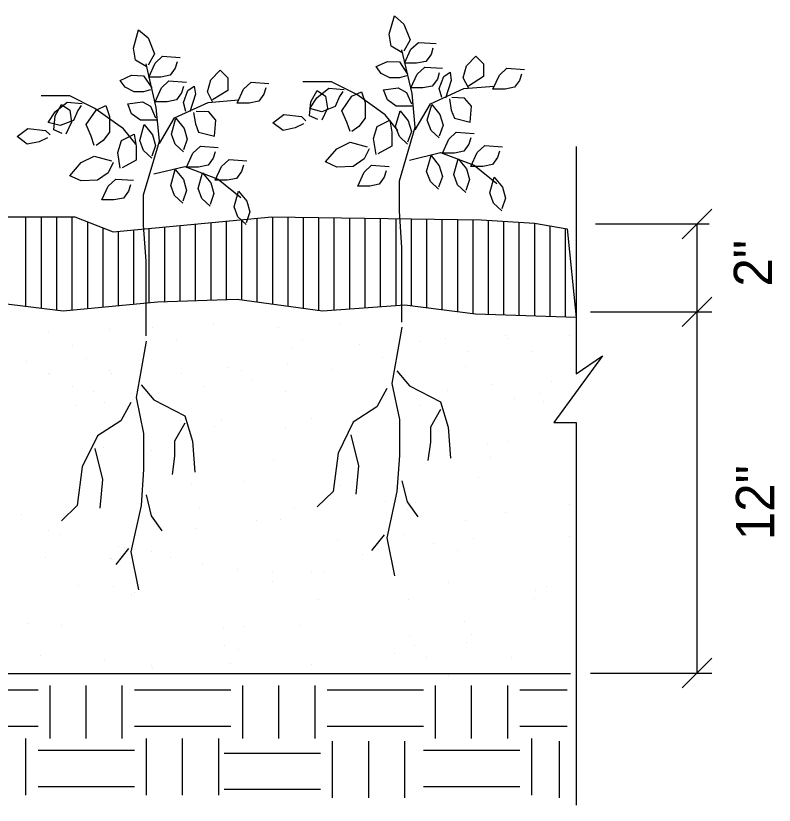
# Model space of a CAD drawing. Extents: x 10098.8 to 10186.2, y 10015.6 to 10049.1.
# Drawn here: x 10128.34 to 10142.2, y 10032.12 to 10046.54 of the extents above; entities that cross this region are included whole.
import ezdxf

# ---------------------------------------------------------------- set-up
doc = ezdxf.new("R2010")
doc.units = 0
for name, color, linetype in [('Default', 7, 'Continuous'), ('G-DETL-LINE', 7, 'Continuous'), ('G-DETL-OTLN', 7, 'Continuous'), ('G-DETL-PATT', 7, 'Continuous'), ('G-DETL-TEXT', 7, 'Continuous')]:
    doc.layers.add(name, color=color, linetype=linetype)

msp = doc.modelspace()

# ---------------------------------------------------------------- linework, layer by layer
at = {"layer": 'Default'}
for p, q in [((10141.058, 10043.008), (10140.517, 10042.467)), ((10138.932, 10042.738), (10141.009, 10042.738)), ((10141.058, 10041.403), (10140.517, 10040.862)), ((10138.843, 10041.132), (10141.058, 10041.132)), ((10140.788, 10041.132), (10140.788, 10034.533)), ((10141.058, 10034.803), (10140.517, 10034.262)), ((10138.843, 10034.533), (10141.058, 10034.533))]:
    msp.add_line(p, q, dxfattribs=at)
msp.add_lwpolyline([(10140.788, 10042.738), (10140.788, 10040.627)], dxfattribs=at)
at = {"layer": 'G-DETL-LINE'}
for points in [[(10135.399, 10045.87), (10135.202, 10045.986), (10135.168, 10046.205), (10135.26, 10046.54), (10135.433, 10046.39), (10135.549, 10046.101), (10135.433, 10045.893)], [(10130.725, 10045.616), (10130.529, 10045.731), (10130.494, 10045.951), (10130.587, 10046.286), (10130.76, 10046.136), (10130.876, 10045.847), (10130.76, 10045.639)], [(10135.965, 10045.951), (10135.93, 10045.835), (10135.838, 10045.708), (10135.664, 10045.674), (10135.445, 10045.674), (10135.56, 10045.928), (10135.699, 10046.055), (10136.022, 10046.032)], [(10135.399, 10040.946), (10135.399, 10042.31), (10135.353, 10042.969), (10135.353, 10043.524), (10135.641, 10044.506), (10135.584, 10045.119), (10135.399, 10045.916)], [(10131.291, 10045.697), (10131.257, 10045.581), (10131.164, 10045.454), (10130.991, 10045.419), (10130.772, 10045.419), (10130.887, 10045.674), (10131.026, 10045.801), (10131.349, 10045.778)], [(10136.612, 10045.223), (10136.519, 10045.408), (10136.577, 10045.627), (10136.75, 10045.801), (10136.889, 10045.662), (10136.889, 10045.431), (10136.612, 10045.257)], [(10130.725, 10040.692), (10130.725, 10042.056), (10130.679, 10042.714), (10130.679, 10043.269), (10130.968, 10044.252), (10130.91, 10044.864), (10130.725, 10045.662)], [(10135.48, 10045.442), (10135.353, 10045.408), (10135.179, 10045.408), (10135.018, 10045.489), (10134.925, 10045.616), (10135.133, 10045.708), (10135.353, 10045.697), (10135.503, 10045.477)], [(10136.08, 10045.5), (10136.046, 10045.385), (10135.953, 10045.257), (10135.78, 10045.223), (10135.56, 10045.223), (10135.676, 10045.477), (10135.815, 10045.604), (10136.138, 10045.581)], [(10130.806, 10045.188), (10130.679, 10045.153), (10130.506, 10045.153), (10130.344, 10045.234), (10130.252, 10045.361), (10130.46, 10045.454), (10130.679, 10045.442), (10130.829, 10045.223)], [(10131.938, 10044.968), (10131.846, 10045.153), (10131.904, 10045.373), (10132.077, 10045.546), (10132.216, 10045.408), (10132.216, 10045.176), (10131.938, 10045.003)], [(10136.126, 10045.049), (10136.08, 10045.211), (10136.161, 10045.431), (10136.277, 10045.512), (10136.3, 10045.361), (10136.196, 10045.038)], [(10137.582, 10045.477), (10137.547, 10045.361), (10137.455, 10045.234), (10137.282, 10045.2), (10137.062, 10045.2), (10137.178, 10045.454), (10137.316, 10045.581), (10137.64, 10045.558)], [(10131.407, 10045.246), (10131.372, 10045.13), (10131.28, 10045.003), (10131.107, 10044.968), (10130.887, 10044.968), (10131.003, 10045.223), (10131.141, 10045.35), (10131.465, 10045.327)], [(10132.909, 10045.223), (10132.874, 10045.107), (10132.782, 10044.98), (10132.608, 10044.945), (10132.389, 10044.945), (10132.504, 10045.2), (10132.643, 10045.327), (10132.966, 10045.304)], [(10135.323, 10044.442), (10135.092, 10044.731), (10134.572, 10045.101), (10134.11, 10045.332), (10133.59, 10045.332)], [(10131.453, 10044.795), (10131.407, 10044.957), (10131.488, 10045.176), (10131.603, 10045.257), (10131.626, 10045.107), (10131.522, 10044.783)], [(10133.862, 10044.645), (10133.712, 10044.714), (10133.735, 10044.968), (10133.851, 10045.176), (10134.001, 10045.072), (10134.036, 10044.853), (10133.932, 10044.633)], [(10134.318, 10045.158), (10134.26, 10045.066), (10134.179, 10044.881), (10133.937, 10044.789), (10133.717, 10044.846), (10133.844, 10045.043), (10134.064, 10045.216), (10134.341, 10045.193)], [(10135.607, 10044.887), (10135.468, 10044.887), (10135.295, 10044.887), (10135.133, 10045.003), (10135.064, 10045.188), (10135.329, 10045.223), (10135.48, 10045.142), (10135.572, 10044.934)], [(10135.641, 10044.46), (10135.919, 10044.934), (10136.531, 10045.211), (10137.085, 10045.257)], [(10130.541, 10044.188), (10130.31, 10044.476), (10129.79, 10044.846), (10129.328, 10045.078), (10128.808, 10045.078)], [(10134.452, 10044.425), (10134.394, 10044.599), (10134.301, 10044.807), (10134.486, 10045.072), (10134.659, 10045.153), (10134.729, 10044.957), (10134.729, 10044.668), (10134.613, 10044.518), (10134.486, 10044.425)], [(10136.265, 10045.026), (10136.3, 10044.818), (10136.357, 10044.668), (10136.646, 10044.599), (10136.669, 10044.887), (10136.542, 10045.038), (10136.311, 10045.049)], [(10129.536, 10044.904), (10129.478, 10044.812), (10129.397, 10044.627), (10129.155, 10044.534), (10128.935, 10044.592), (10129.062, 10044.789), (10129.282, 10044.962), (10129.559, 10044.939)], [(10129.189, 10044.39), (10129.039, 10044.46), (10129.062, 10044.714), (10129.178, 10044.922), (10129.328, 10044.818), (10129.362, 10044.599), (10129.258, 10044.379)], [(10129.778, 10044.171), (10129.721, 10044.344), (10129.628, 10044.552), (10129.813, 10044.818), (10129.986, 10044.899), (10130.056, 10044.703), (10130.056, 10044.414), (10129.94, 10044.263), (10129.813, 10044.171)], [(10130.933, 10044.633), (10130.795, 10044.633), (10130.622, 10044.633), (10130.46, 10044.749), (10130.39, 10044.934), (10130.656, 10044.968), (10130.806, 10044.887), (10130.899, 10044.679)], [(10130.968, 10044.206), (10131.245, 10044.679), (10131.857, 10044.957), (10132.412, 10045.003)], [(10136.08, 10044.31), (10135.93, 10044.448), (10135.861, 10044.633), (10135.942, 10044.922), (10136.092, 10044.737), (10136.15, 10044.541), (10136.08, 10044.344)], [(10131.592, 10044.772), (10131.626, 10044.564), (10131.684, 10044.414), (10131.973, 10044.344), (10131.996, 10044.633), (10131.869, 10044.783), (10131.638, 10044.795)], [(10133.597, 10044.564), (10133.447, 10044.494), (10133.227, 10044.448), (10133.042, 10044.587), (10133.239, 10044.737), (10133.562, 10044.703), (10133.643, 10044.622)], [(10135.503, 10044.194), (10135.353, 10044.333), (10135.283, 10044.518), (10135.364, 10044.807), (10135.514, 10044.622), (10135.572, 10044.425), (10135.503, 10044.229)], [(10131.407, 10044.055), (10131.257, 10044.194), (10131.188, 10044.379), (10131.268, 10044.668), (10131.419, 10044.483), (10131.476, 10044.286), (10131.407, 10044.09)], [(10134.925, 10044.009), (10134.879, 10044.298), (10134.948, 10044.518), (10135.179, 10044.633), (10135.214, 10044.414), (10135.214, 10044.159), (10134.96, 10044.021)], [(10128.923, 10044.31), (10128.773, 10044.24), (10128.554, 10044.194), (10128.369, 10044.333), (10128.565, 10044.483), (10128.889, 10044.448), (10128.97, 10044.367)], [(10130.829, 10043.94), (10130.679, 10044.078), (10130.61, 10044.263), (10130.691, 10044.552), (10130.841, 10044.367), (10130.899, 10044.171), (10130.829, 10043.974)], [(10130.252, 10043.755), (10130.206, 10044.044), (10130.275, 10044.263), (10130.506, 10044.379), (10130.541, 10044.159), (10130.541, 10043.905), (10130.287, 10043.766)], [(10136.658, 10044.31), (10136.623, 10044.194), (10136.531, 10044.067), (10136.357, 10044.032), (10136.138, 10044.032), (10136.253, 10044.286), (10136.392, 10044.414), (10136.716, 10044.39)], [(10131.985, 10044.055), (10131.95, 10043.94), (10131.857, 10043.813), (10131.684, 10043.778), (10131.465, 10043.778), (10131.58, 10044.032), (10131.719, 10044.159), (10132.042, 10044.136)], [(10134.798, 10044.113), (10134.706, 10043.928), (10134.509, 10043.789), (10134.209, 10043.778), (10134.001, 10043.87), (10134.209, 10044.113), (10134.452, 10044.229), (10134.763, 10044.148)], [(10137.178, 10044.067), (10137.143, 10043.951), (10137.051, 10043.824), (10136.877, 10043.789), (10136.658, 10043.789), (10136.773, 10044.044), (10136.912, 10044.171), (10137.235, 10044.148)], [(10135.537, 10043.905), (10136.103, 10044.044), (10136.716, 10043.813), (10137.131, 10043.477)], [(10130.125, 10043.859), (10130.032, 10043.674), (10129.836, 10043.535), (10129.536, 10043.524), (10129.328, 10043.616), (10129.536, 10043.859), (10129.778, 10043.974), (10130.09, 10043.893)], [(10132.504, 10043.813), (10132.47, 10043.697), (10132.377, 10043.57), (10132.204, 10043.535), (10131.985, 10043.535), (10132.1, 10043.789), (10132.239, 10043.917), (10132.562, 10043.893)], [(10136.069, 10043.373), (10135.919, 10043.512), (10135.849, 10043.697), (10135.93, 10043.986), (10136.08, 10043.801), (10136.138, 10043.604), (10136.069, 10043.408)], [(10136.565, 10043.315), (10136.415, 10043.454), (10136.346, 10043.639), (10136.427, 10043.928), (10136.577, 10043.743), (10136.635, 10043.547), (10136.565, 10043.35)], [(10130.864, 10043.651), (10131.43, 10043.789), (10132.042, 10043.558), (10132.458, 10043.223)], [(10131.395, 10043.119), (10131.245, 10043.258), (10131.176, 10043.443), (10131.257, 10043.732), (10131.407, 10043.547), (10131.465, 10043.35), (10131.395, 10043.154)], [(10135.11, 10043.708), (10135.075, 10043.593), (10134.983, 10043.466), (10134.81, 10043.431), (10134.59, 10043.431), (10134.706, 10043.685), (10134.844, 10043.813), (10135.168, 10043.789)], [(10131.892, 10043.061), (10131.742, 10043.2), (10131.673, 10043.385), (10131.754, 10043.674), (10131.904, 10043.489), (10131.961, 10043.292), (10131.892, 10043.096)], [(10137.224, 10042.98), (10137.074, 10043.119), (10137.004, 10043.304), (10137.085, 10043.593), (10137.235, 10043.408), (10137.293, 10043.211), (10137.224, 10043.015)], [(10130.437, 10043.454), (10130.402, 10043.339), (10130.31, 10043.211), (10130.136, 10043.177), (10129.917, 10043.177), (10130.032, 10043.431), (10130.171, 10043.558), (10130.494, 10043.535)], [(10132.551, 10042.726), (10132.4, 10042.865), (10132.331, 10043.05), (10132.412, 10043.339), (10132.562, 10043.154), (10132.62, 10042.957), (10132.551, 10042.761)], [(10135.399, 10040.853), (10135.306, 10040.333), (10135.214, 10039.825), (10135.353, 10039.166), (10135.353, 10038.507), (10135.306, 10037.848), (10135.121, 10037.004), (10135.26, 10036.311)], [(10130.725, 10040.599), (10130.633, 10040.079), (10130.541, 10039.57), (10130.679, 10038.912), (10130.679, 10038.253), (10130.633, 10037.594), (10130.448, 10036.75), (10130.587, 10036.056)], [(10135.306, 10040.056), (10135.537, 10039.778), (10136.103, 10039.489), (10136.242, 10039.027), (10136.288, 10038.461)], [(10130.633, 10039.802), (10130.864, 10039.524), (10131.43, 10039.235), (10131.569, 10038.773), (10131.615, 10038.206)], [(10135.121, 10039.732), (10134.937, 10039.397), (10134.509, 10039.12), (10134.232, 10038.553), (10134.14, 10037.848), (10133.851, 10037.571)], [(10130.448, 10039.478), (10130.263, 10039.143), (10129.836, 10038.865), (10129.559, 10038.299), (10129.466, 10037.594), (10129.178, 10037.316)], [(10136.103, 10039.351), (10135.919, 10039.027), (10135.919, 10038.75), (10135.872, 10038.414)], [(10131.43, 10039.096), (10131.245, 10038.773), (10131.245, 10038.495), (10131.199, 10038.16)], [(10134.463, 10038.888), (10134.602, 10038.322), (10134.555, 10037.802)], [(10129.79, 10038.634), (10129.928, 10038.068), (10129.882, 10037.548)], [(10135.399, 10038.045), (10135.491, 10037.663), (10135.687, 10037.386)], [(10130.725, 10037.79), (10130.818, 10037.409), (10131.014, 10037.131)], [(10135.075, 10037.062), (10134.844, 10036.773)], [(10130.402, 10036.808), (10130.171, 10036.519)]]:
    msp.add_lwpolyline(points, dxfattribs=at)
at = {"layer": 'G-DETL-OTLN'}
for points in [[(10138.58, 10044.153), (10138.58, 10040.003), (10139.065, 10040.327), (10138.176, 10039.113), (10138.58, 10039.113), (10138.58, 10032.12)], [(10128.184, 10042.87), (10129.42, 10042.87), (10130.125, 10042.592), (10133.024, 10042.87), (10136.848, 10042.812), (10137.818, 10042.754), (10138.419, 10042.65), (10138.58, 10041.032), (10136.744, 10041.09), (10135.45, 10041.252), (10133.948, 10041.147), (10132.389, 10041.356), (10130.933, 10041.309), (10129.212, 10041.147), (10127.48, 10041.356)], [(10115.316, 10034.524), (10138.476, 10034.524)]]:
    msp.add_lwpolyline(points, dxfattribs=at)
at = {"layer": 'G-DETL-PATT'}
for p, q in [((10128.53, 10041.229), (10128.53, 10042.87)), ((10128.812, 10041.196), (10128.812, 10042.87)), ((10129.093, 10041.162), (10129.093, 10042.87)), ((10129.375, 10041.163), (10129.375, 10042.87)), ((10133.037, 10041.269), (10133.037, 10042.87)), ((10133.318, 10041.232), (10133.318, 10042.865)), ((10133.6, 10041.194), (10133.6, 10042.861)), ((10133.882, 10041.156), (10133.882, 10042.857)), ((10129.657, 10041.189), (10129.657, 10042.777)), ((10131.628, 10041.331), (10131.628, 10042.736)), ((10131.91, 10041.34), (10131.91, 10042.763)), ((10132.192, 10041.349), (10132.192, 10042.79)), ((10132.473, 10041.344), (10132.473, 10042.817)), ((10132.755, 10041.307), (10132.755, 10042.844)), ((10134.163, 10041.162), (10134.163, 10042.853)), ((10134.445, 10041.182), (10134.445, 10042.848)), ((10134.727, 10041.201), (10134.727, 10042.844)), ((10135.008, 10041.221), (10135.008, 10042.84)), ((10135.29, 10041.24), (10135.29, 10042.836)), ((10135.572, 10041.236), (10135.572, 10042.831)), ((10135.853, 10041.201), (10135.853, 10042.827)), ((10136.135, 10041.166), (10136.135, 10042.823)), ((10136.417, 10041.131), (10136.417, 10042.818)), ((10136.698, 10041.095), (10136.698, 10042.814)), ((10136.98, 10041.082), (10136.98, 10042.804)), ((10137.262, 10041.073), (10137.262, 10042.787)), ((10137.543, 10041.065), (10137.543, 10042.771)), ((10137.825, 10041.056), (10137.825, 10042.753)), ((10129.938, 10041.216), (10129.938, 10042.666)), ((10130.22, 10041.242), (10130.22, 10042.601)), ((10130.502, 10041.269), (10130.502, 10042.628)), ((10130.783, 10041.295), (10130.783, 10042.655)), ((10131.065, 10041.314), (10131.065, 10042.682)), ((10131.347, 10041.322), (10131.347, 10042.709)), ((10138.107, 10041.047), (10138.107, 10042.704)), ((10138.388, 10041.038), (10138.388, 10042.655)), ((10130.841, 10040.85), (10130.841, 10040.85)), ((10131.947, 10040.904), (10131.947, 10040.904)), ((10133.148, 10040.85), (10133.148, 10040.85)), ((10134.255, 10040.904), (10134.255, 10040.904)), ((10128.949, 10040.751), (10128.949, 10040.751)), ((10130.056, 10040.805), (10130.056, 10040.805)), ((10137.295, 10040.696), (10137.295, 10040.696)), ((10138.453, 10040.696), (10138.453, 10040.696)), ((10131.275, 10040.609), (10131.275, 10040.609)), ((10133.582, 10040.609), (10133.582, 10040.609)), ((10135.72, 10040.587), (10135.72, 10040.587)), ((10136.188, 10040.642), (10136.188, 10040.642)), ((10137.347, 10040.642), (10137.347, 10040.642)), ((10129.383, 10040.51), (10129.383, 10040.51)), ((10133.392, 10040.476), (10133.392, 10040.476)), ((10134.614, 10040.533), (10134.614, 10040.533)), ((10129.64, 10040.28), (10129.64, 10040.28)), ((10135.048, 10040.291), (10135.048, 10040.291)), ((10136.622, 10040.4), (10136.622, 10040.4)), ((10137.781, 10040.4), (10137.781, 10040.4)), ((10128.533, 10040.226), (10128.533, 10040.226)), ((10132.207, 10040.117), (10132.207, 10040.117)), ((10133.314, 10040.171), (10133.314, 10040.171)), ((10136.565, 10040.14), (10136.565, 10040.14)), ((10128.949, 10040.008), (10128.949, 10040.008)), ((10128.967, 10039.984), (10128.967, 10039.984)), ((10130.056, 10040.062), (10130.056, 10040.062)), ((10130.088, 10039.999), (10130.088, 10039.999)), ((10131.366, 10040.008), (10131.366, 10040.008)), ((10132.472, 10040.062), (10132.472, 10040.062)), ((10134.111, 10040.081), (10134.111, 10040.081)), ((10132.641, 10039.875), (10132.641, 10039.875)), ((10138.137, 10039.854), (10138.137, 10039.854)), ((10129.383, 10039.766), (10129.383, 10039.766)), ((10131.8, 10039.766), (10131.8, 10039.766)), ((10133.277, 10039.684), (10133.277, 10039.684)), ((10136.229, 10039.699), (10136.229, 10039.699)), ((10137.03, 10039.8), (10137.03, 10039.8)), ((10129.761, 10039.68), (10129.761, 10039.68)), ((10130.456, 10039.648), (10130.456, 10039.648)), ((10130.819, 10039.576), (10130.819, 10039.576)), ((10137.464, 10039.558), (10137.464, 10039.558)), ((10137.935, 10039.646), (10137.935, 10039.646)), ((10129.435, 10039.43), (10129.435, 10039.43)), ((10129.968, 10039.485), (10129.968, 10039.485)), ((10134.857, 10039.436), (10134.857, 10039.436)), ((10135.73, 10039.427), (10135.73, 10039.427)), ((10137.987, 10039.493), (10137.987, 10039.493)), ((10134.611, 10039.316), (10134.611, 10039.316)), ((10130.345, 10039.199), (10130.345, 10039.199)), ((10131.345, 10039.139), (10131.345, 10039.139)), ((10132.106, 10039.17), (10132.106, 10039.17)), ((10133.746, 10039.183), (10133.746, 10039.183)), ((10131.974, 10039.043), (10131.974, 10039.043)), ((10133.274, 10039.004), (10133.274, 10039.004)), ((10136.957, 10038.729), (10136.957, 10038.729)), ((10137.349, 10038.773), (10137.349, 10038.773)), ((10129.937, 10038.655), (10129.937, 10038.655)), ((10130.819, 10038.597), (10130.819, 10038.597)), ((10133.052, 10038.423), (10133.052, 10038.423)), ((10135.878, 10038.496), (10135.878, 10038.496)), ((10137.011, 10038.471), (10137.011, 10038.471)), ((10136.79, 10038.1), (10136.79, 10038.1)), ((10129.533, 10038.024), (10129.533, 10038.024)), ((10131.556, 10038), (10131.556, 10038)), ((10132.527, 10038.027), (10132.527, 10038.027)), ((10134.25, 10037.953), (10134.25, 10037.953)), ((10135.106, 10037.667), (10135.106, 10037.667)), ((10131.707, 10037.537), (10131.707, 10037.537)), ((10133.441, 10037.54), (10133.441, 10037.54)), ((10135.503, 10037.527), (10135.503, 10037.527)), ((10135.651, 10037.647), (10135.651, 10037.647)), ((10138.467, 10037.604), (10138.467, 10037.604)), ((10128.455, 10037.429), (10128.455, 10037.429)), ((10137.296, 10037.464), (10137.296, 10037.464)), ((10132.742, 10037.317), (10132.742, 10037.317)), ((10133.175, 10037.346), (10133.175, 10037.346)), ((10136.565, 10037.323), (10136.565, 10037.323)), ((10128.944, 10037.133), (10128.944, 10037.133)), ((10131.651, 10037.176), (10131.651, 10037.176)), ((10129.145, 10037.064), (10129.145, 10037.064)), ((10134.217, 10036.954), (10134.217, 10036.954)), ((10135.441, 10037.058), (10135.441, 10037.058)), ((10136.708, 10036.983), (10136.708, 10036.983)), ((10138.456, 10037.025), (10138.456, 10037.025)), ((10130.211, 10036.842), (10130.211, 10036.842)), ((10135.983, 10036.893), (10135.983, 10036.893)), ((10130.819, 10036.76), (10130.819, 10036.76)), ((10134.686, 10036.692), (10134.686, 10036.692)), ((10134.966, 10036.789), (10134.966, 10036.789)), ((10136.414, 10036.771), (10136.414, 10036.771)), ((10128.893, 10036.653), (10128.893, 10036.653)), ((10130.066, 10036.63), (10130.066, 10036.63)), ((10130.088, 10036.619), (10130.088, 10036.619)), ((10131.162, 10036.653), (10131.162, 10036.653)), ((10131.752, 10036.542), (10131.752, 10036.542)), ((10132.386, 10036.421), (10132.386, 10036.421)), ((10133.039, 10036.381), (10133.039, 10036.381)), ((10133.98, 10036.378), (10133.98, 10036.378)), ((10133.746, 10036.366), (10133.746, 10036.366)), ((10129.497, 10036.137), (10129.497, 10036.137)), ((10130.137, 10036.123), (10130.137, 10036.123)), ((10133.029, 10036.198), (10133.029, 10036.198)), ((10136.248, 10036.183), (10136.248, 10036.183)), ((10138.033, 10036.117), (10138.033, 10036.117)), ((10130.466, 10035.969), (10130.466, 10035.969)), ((10130.512, 10035.999), (10130.512, 10035.999)), ((10137.832, 10036.044), (10137.832, 10036.044)), ((10133.87, 10035.877), (10133.87, 10035.877)), ((10135.517, 10035.883), (10135.517, 10035.883)), ((10137.822, 10035.899), (10137.822, 10035.899)), ((10128.568, 10035.443), (10128.568, 10035.443)), ((10129.179, 10035.396), (10129.179, 10035.396)), ((10132.527, 10035.381), (10132.527, 10035.381)), ((10133.541, 10035.406), (10133.541, 10035.406)), ((10136.545, 10035.471), (10136.545, 10035.471)), ((10132.131, 10035.344), (10132.131, 10035.344)), ((10136.674, 10035.24), (10136.674, 10035.24)), ((10135.538, 10035.207), (10135.538, 10035.207)), ((10136.577, 10035.1), (10136.577, 10035.1)), ((10132.163, 10035.03), (10132.163, 10035.03)), ((10132.41, 10034.964), (10132.41, 10034.964)), ((10135.627, 10035.045), (10135.627, 10035.045)), ((10128.787, 10034.853), (10128.787, 10034.853)), ((10135.259, 10034.899), (10135.259, 10034.899)), ((10135.847, 10034.82), (10135.847, 10034.82)), ((10137.405, 10034.817), (10137.405, 10034.817)), ((10129.965, 10034.769), (10129.965, 10034.769)), ((10130.819, 10034.676), (10130.819, 10034.676)), ((10132.272, 10034.703), (10132.272, 10034.703)), ((10133.75, 10034.69), (10133.75, 10034.69)), ((10130.833, 10034.63), (10130.833, 10034.63)), ((10136.253, 10034.485), (10136.253, 10034.485)), ((10128.75, 10034.219), (10126.99, 10034.219)), ((10128.97, 10033.338), (10128.97, 10034.305)), ((10129.63, 10033.338), (10129.63, 10034.305)), ((10130.29, 10033.338), (10130.29, 10034.305)), ((10132.271, 10034.219), (10130.511, 10034.219)), ((10132.491, 10033.338), (10132.491, 10034.305)), ((10133.151, 10033.338), (10133.151, 10034.305)), ((10133.811, 10033.338), (10133.811, 10034.305)), ((10135.792, 10034.219), (10134.031, 10034.219)), ((10136.012, 10033.338), (10136.012, 10034.305)), ((10136.672, 10033.338), (10136.672, 10034.305)), ((10137.332, 10033.338), (10137.332, 10034.305)), ((10138.419, 10034.219), (10137.552, 10034.219)), ((10128.75, 10033.559), (10126.99, 10033.559)), ((10132.271, 10033.559), (10130.511, 10033.559)), ((10135.792, 10033.559), (10134.031, 10033.559)), ((10138.419, 10033.559), (10137.552, 10033.559)), ((10128.53, 10032.305), (10128.53, 10033.338)), ((10130.731, 10032.305), (10130.731, 10033.338)), ((10131.391, 10032.305), (10131.391, 10033.338)), ((10132.051, 10032.305), (10132.051, 10033.338)), ((10137.772, 10032.305), (10137.772, 10033.338)), ((10134.132, 10032.253), (10134.132, 10033.287)), ((10134.792, 10032.253), (10134.792, 10033.287)), ((10135.452, 10032.253), (10135.452, 10033.287)), ((10138.279, 10032.255), (10138.279, 10033.289)), ((10130.511, 10033.118), (10128.75, 10033.118)), ((10133.912, 10033.067), (10132.151, 10033.067)), ((10137.552, 10033.118), (10135.792, 10033.118)), ((10130.511, 10032.458), (10128.75, 10032.458)), ((10133.912, 10032.407), (10132.151, 10032.407)), ((10137.552, 10032.458), (10135.792, 10032.458))]:
    msp.add_line(p, q, dxfattribs=at)

# ---------------------------------------------------------------- texts
at = {"layer": 'G-DETL-TEXT'}
for s, p in [('2"', (10142.161, 10041.592)), ('12"', (10142.2, 10036.958))]:
    msp.add_text(s, height=0.7, rotation=90, dxfattribs=at).set_placement(p)

doc.saveas('drawing.dxf')
